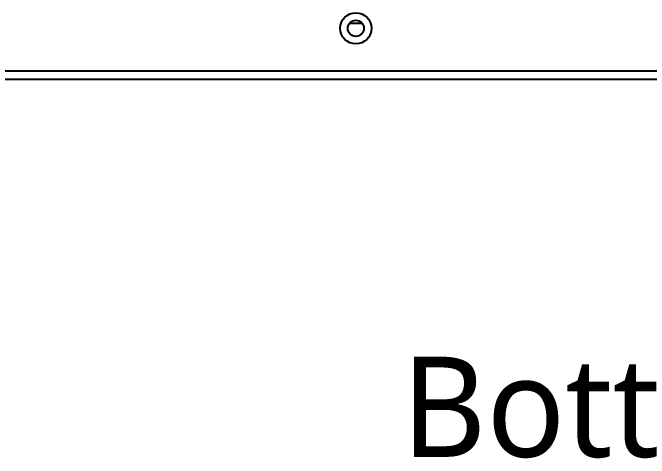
# Model space of a CAD drawing. Header units: millimetres. Extents: x 10297564 to 11610295, y -9287743 to -8409454.
# Drawn here: x 10491568 to 10494107, y -9081942 to -9080164 of the extents above; entities that cross this region are included whole.
import ezdxf

# ---------------------------------------------------------------- set-up
doc = ezdxf.new("R2010")
doc.units = ezdxf.units.MM
doc.header["$LTSCALE"] = 100
doc.layers.add('-0', color=7, linetype='Continuous')
doc.styles.add('MG', font='malgun.ttf')

# ---------------------------------------------------------------- blocks, each defined once
blk = doc.blocks.new('인버터 외형도')
at = {"layer": '-0', "linetype": 'Continuous'}
for p, q in [((92828.2, 50988.8), (92865.5, 50988.8)), ((97918.4, 50845.8), (86315.6, 50845.8)), ((97918.4, 50820.2), (86315.6, 50820.2))]:
    blk.add_line(p, q, dxfattribs=at)
for radius in [46.7, 24.1]:
    blk.add_circle((92846.8, 50973.7), radius, dxfattribs=at)
at = {"layer": '-0', "style": 'MG'}
blk.add_text('Bottom View', height=300, dxfattribs=at).set_placement((92983.4, 49691.2))

msp = doc.modelspace()

# ---------------------------------------------------------------- block references
at = {"xscale": 1.333333333333333, "yscale": 1.333333333333333, "zscale": 1.333333333333333}
msp.add_blockref('인버터 외형도', (10369140.6, -9148191), dxfattribs=at)

doc.saveas('drawing.dxf')
